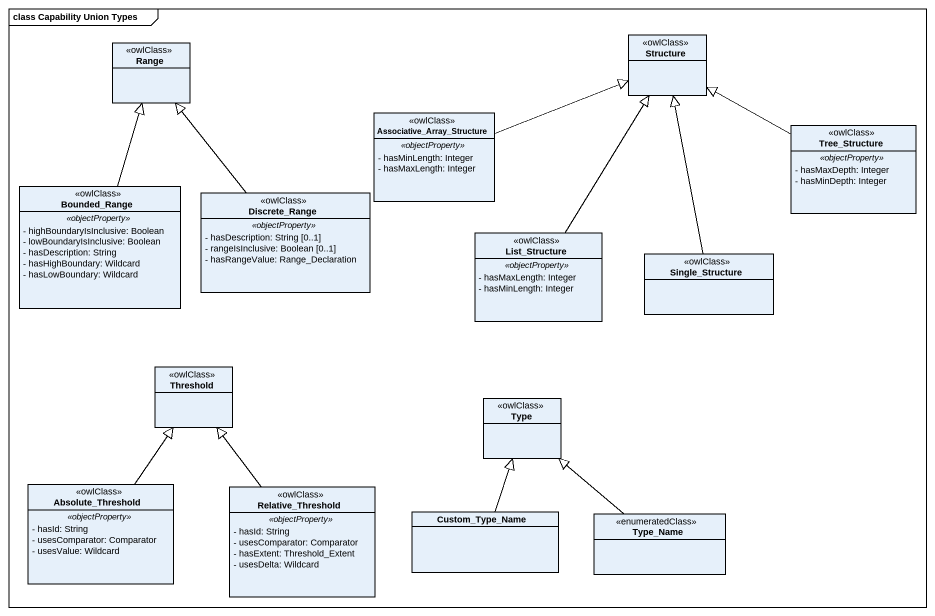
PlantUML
@startuml
mainframe class Capability Union Types
hide circle
hide empty members
skinparam classAttributeIconSize 0
class Range <<owlClass>>
class Structure <<owlClass>>
class Associative_Array_Structure <<owlClass>> {
  .. <<objectProperty>> ..
  - hasMinLength: Integer
  - hasMaxLength: Integer
}
class Tree_Structure <<owlClass>> {
  .. <<objectProperty>> ..
  - hasMaxDepth: Integer
  - hasMinDepth: Integer
}
class Bounded_Range <<owlClass>> {
  .. <<objectProperty>> ..
  - highBoundaryIsInclusive: Boolean
  - lowBoundaryIsInclusive: Boolean
  - hasDescription: String
  - hasHighBoundary: Wildcard
  - hasLowBoundary: Wildcard
}
class Discrete_Range <<owlClass>> {
  .. <<objectProperty>> ..
  - hasDescription: String [0..1]
  - rangeIsInclusive: Boolean [0..1]
  - hasRangeValue: Range_Declaration
}
class List_Structure <<owlClass>> {
  .. <<objectProperty>> ..
  - hasMaxLength: Integer
  - hasMinLength: Integer
}
class Single_Structure <<owlClass>>
class Threshold <<owlClass>>
class Type <<owlClass>>
class Absolute_Threshold <<owlClass>> {
  .. <<objectProperty>> ..
  - hasId: String
  - usesComparator: Comparator
  - usesValue: Wildcard
}
class Relative_Threshold <<owlClass>> {
  .. <<objectProperty>> ..
  - hasId: String
  - usesComparator: Comparator
  - hasExtent: Threshold_Extent
  - usesDelta: Wildcard
}
class Custom_Type_Name
class Type_Name <<enumeratedClass>>
Associative_Array_Structure -right-|> Structure
Tree_Structure -left-|> Structure
Bounded_Range -up-|> Range
Discrete_Range -up-|> Range
List_Structure -up-|> Structure
Single_Structure -up-|> Structure
Absolute_Threshold -up-|> Threshold
Relative_Threshold -up-|> Threshold
Custom_Type_Name -up-|> Type
Type_Name -up-|> Type
@enduml
